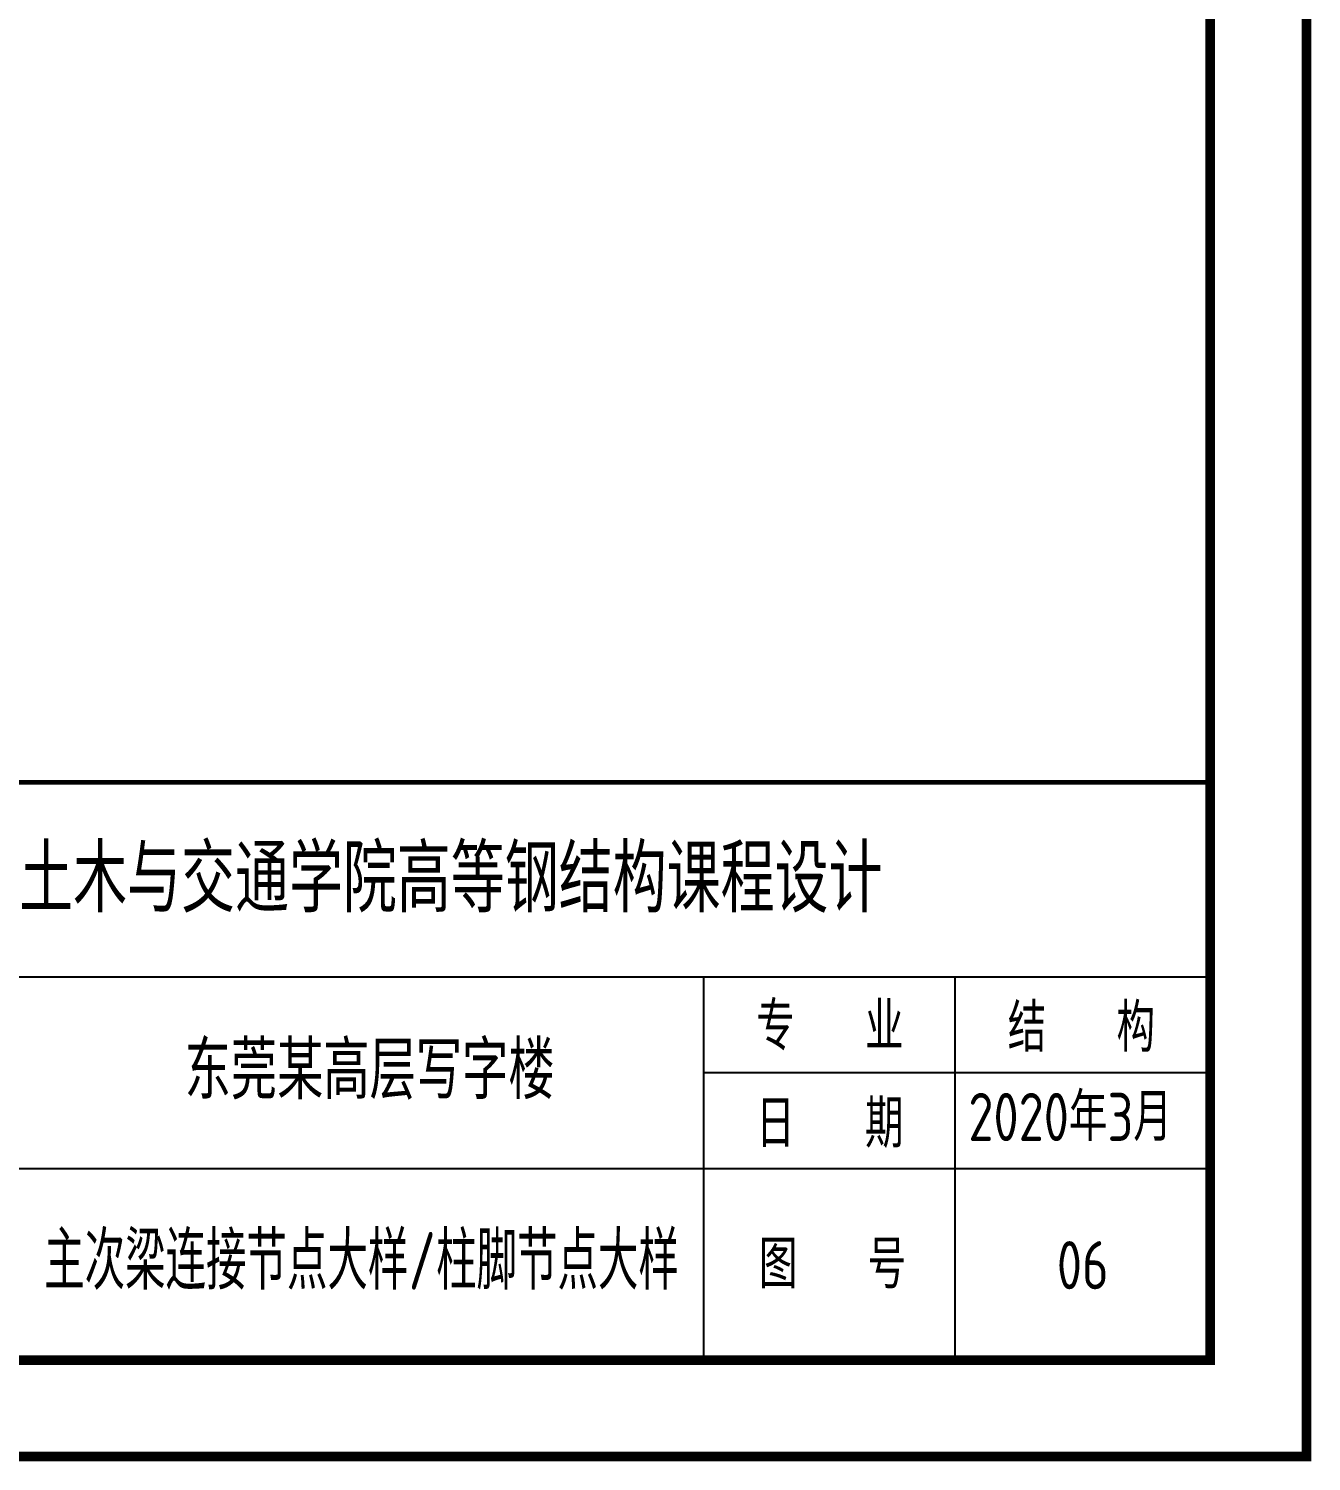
# Model space of a CAD drawing. Extents: x 31132 to 885236, y 345273 to 1212165.
# Drawn here: x 451899 to 458555, y 1182415 to 1189853 of the extents above; entities that cross this region are included whole.
import ezdxf

# ---------------------------------------------------------------- set-up
doc = ezdxf.new("R2010")
doc.units = 0
doc.header["$LTSCALE"] = 1000
for name, color, linetype in [('PUB_TITLE', 4, 'CONTINUOUS'), ('TEXT', 7, 'CONTINUOUS'), ('TK', 4, 'CONTINUOUS')]:
    doc.layers.add(name, color=color, linetype=linetype)
doc.styles.add('TSSD_Rein', font='tssdeng.shx', dxfattribs={"width": 0.7, "bigfont": 'hztxt.shx'})

msp = doc.modelspace()

# ---------------------------------------------------------------- linework, layer by layer
at = {"layer": 'PUB_TITLE', "color": 4}
for p, q in [((446780.08, 1184930.44), (458030.08, 1184930.44)), ((455399.93, 1184930.44), (455399.93, 1182940.46)), ((456704.91, 1184930.44), (456704.91, 1182940.46)), ((458030.08, 1184432.94), (455399.93, 1184432.94)), ((446780.08, 1183935.45), (458030.08, 1183935.45))]:
    msp.add_line(p, q, dxfattribs=at)
at = {"layer": 'PUB_TITLE', "color": 4, "const_width": 25}
msp.add_lwpolyline([(458030.08, 1185940.46), (446780.08, 1185940.46)], dxfattribs=at)
at = {"layer": 'TK', "const_width": 50}
for points in [[(416530.08, 1182440.46), (416530.08, 1212140.46), (458530.08, 1212140.46), (458530.08, 1182440.46)], [(419030.08, 1182940.46), (419030.08, 1211640.46), (458030.08, 1211640.46), (458030.08, 1182940.46)]]:
    msp.add_lwpolyline(points, close=True, dxfattribs=at)

# ---------------------------------------------------------------- texts
at = {"layer": 'TEXT', "style": 'TSSD_Rein', "width": 0.8}
msp.add_text('华南理工大学土木与交通学院高等钢结构课程设计', height=350, dxfattribs=at).set_placement((450169.29, 1185264.72))
at = {"layer": 'TEXT', "lineweight": 20, "style": 'TSSD_Rein'}
for s, height, width, p in [('专   业', 250, 0.8, (455673.94, 1184549.44)), ('结   构', 250, 0.8, (456979.7, 1184541.32)), ('东莞某高层写字楼', 300, 0.8, (452707.97, 1184295.35)), ('2020年3月', 250, 0.8, (456775.23, 1184078.14)), ('日   期', 250, 0.8, (455673.94, 1184043.73)), ('主次梁连接节点大样/柱脚节点大样', 300, 0.7, (451978.83, 1183306.81)), ('图   号', 250, 0.8, (455688.05, 1183313.29)), ('06', 250, 0.8, (457234.42, 1183308.82))]:
    msp.add_text(s, height=height, dxfattribs=dict(at, width=width)).set_placement(p)

doc.saveas('drawing.dxf')
